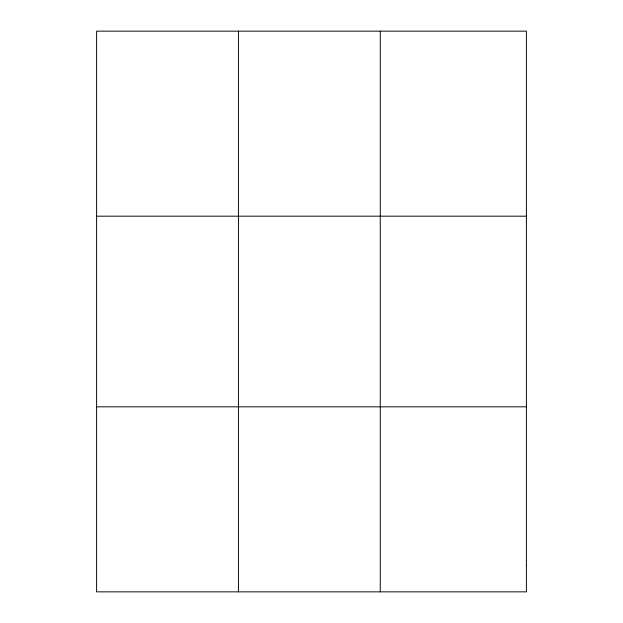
<?xml version="1.0" encoding="UTF-8"?>
<svg xmlns="http://www.w3.org/2000/svg" width="623" height="623" viewBox="0 0 623 623"><rect width="100%" height="100%" fill="white"/><g stroke="black" fill="none" stroke-linecap="round" stroke-linejoin="round"><path stroke-width="0.93" d="M238.438 31.15L238.438 591.85M380.264 31.15L380.264 591.85M96.604 216.181L526.396 216.181M96.604 406.819L526.396 406.819M526.396 565.419L526.396 591.85L96.604 591.85L96.604 31.15L526.396 31.15L526.396 565.419"/></g></svg>
